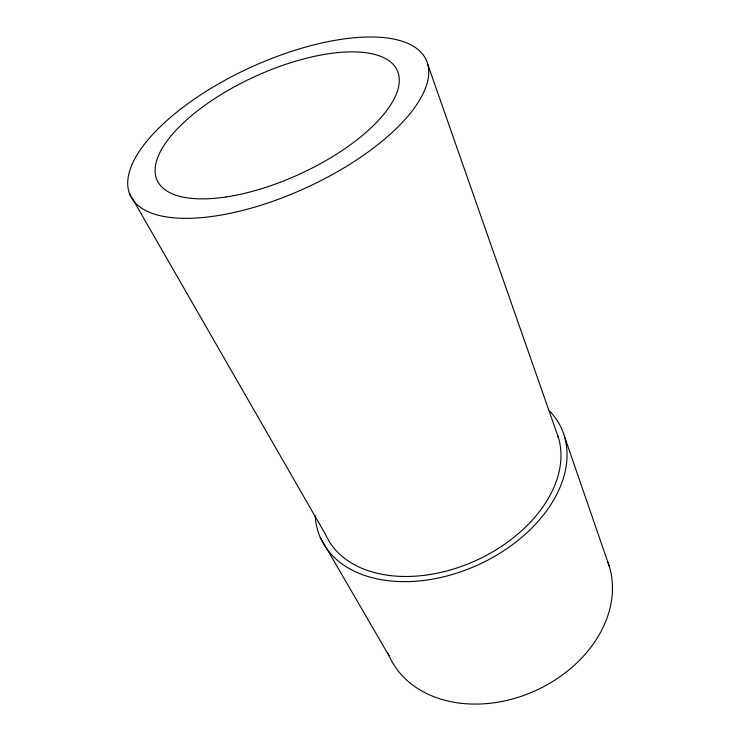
<?xml version="1.0" encoding="UTF-8"?>
<svg xmlns="http://www.w3.org/2000/svg" width="741" height="741" viewBox="0 0 741 741"><rect width="100%" height="100%" fill="white"/><g stroke="black" fill="none" stroke-linecap="round" stroke-linejoin="round"><path stroke-width="1.11" d="M320.26 537.42L389.349 656.359M129.416 193.373L325.614 534.613A126.313 85.437 -24.6 0 0 471.739 562.382A126.313 85.437 -24.6 0 0 557.834 435.736M427.798 64.458A162.742 66.292 -24.6 0 1 218.002 215.575A162.742 66.292 -24.6 0 1 188.853 102.971A162.742 66.292 -24.6 0 1 427.798 64.458L558.51 437.885M564.336 436.051L609.278 566.291M607.787 561.937A119.042 91.736 -24.6 0 1 530.843 692.687A119.042 91.736 -24.6 0 1 388.015 653.219M549.729 411.125A132.352 89.55 -24.6 0 1 476.537 565.568A132.352 89.55 -24.6 0 1 315.175 515.662M225.94 196.976A132.037 53.676 -24.6 0 0 398.788 75.193A132.037 53.676 -24.6 0 0 206.785 103.953A132.037 53.676 -24.6 0 0 225.94 196.976"/></g></svg>
